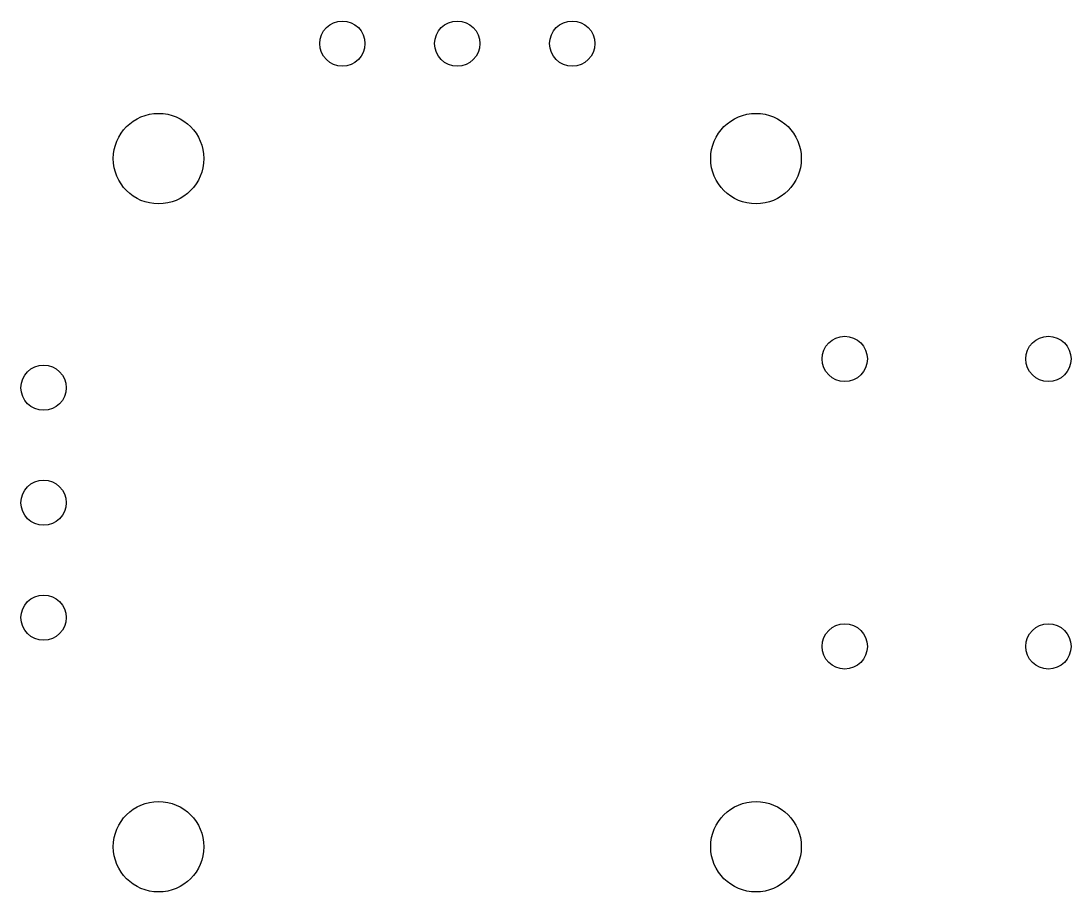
# Model space of a CAD drawing. Header units: millimetres. Extents: x 45.4 to 68.6, y 6.4 to 25.6.
import ezdxf

# ---------------------------------------------------------------- set-up
doc = ezdxf.new("R2010")
doc.units = ezdxf.units.MM
doc.layers.add('Bauteile', color=18, linetype='Continuous', lineweight=25, true_color=0x000000)

msp = doc.modelspace()

# ---------------------------------------------------------------- linework, layer by layer
at = {"layer": 'Bauteile'}
for centre, radius in [((52.46, 25.14), 0.5), ((55, 25.14), 0.5), ((57.54, 25.14), 0.5), ((48.4, 22.6), 1), ((61.6, 22.6), 1), ((63.56, 18.175), 0.5), ((68.06, 18.175), 0.5), ((45.86, 17.54), 0.5), ((45.86, 15), 0.5), ((45.86, 12.46), 0.5), ((63.56, 11.825), 0.5), ((68.06, 11.825), 0.5), ((48.4, 7.4), 1), ((61.6, 7.4), 1)]:
    msp.add_circle(centre, radius, dxfattribs=at)

doc.saveas('drawing.dxf')
